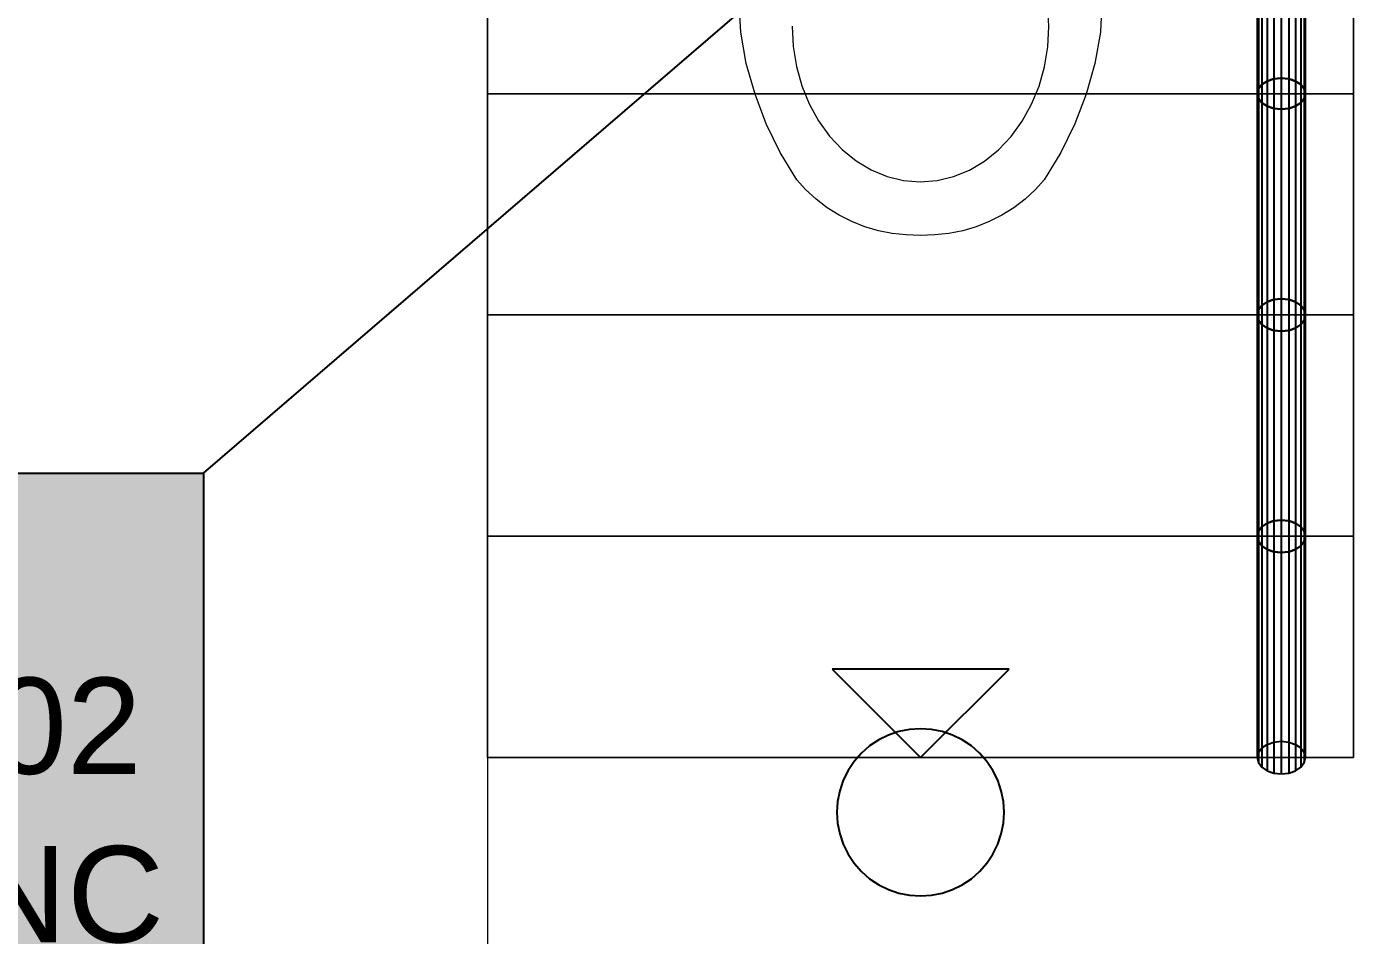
# Model space of a CAD drawing. Extents: x 0 to 756, y -25 to 420.
# Drawn here: x 229.02 to 256.61, y 71.29 to 90.18 of the extents above; entities that cross this region are included whole.
import ezdxf

# ---------------------------------------------------------------- set-up
doc = ezdxf.new("R2010")
doc.units = 0
doc.layers.get('0').update_dxf_attribs({"lineweight": 25})
for name, color, linetype, lineweight in [('Allgemein01', 7, 'Continuous', 13), ('L_Text', 7, 'Continuous', 25), ('Sanitär', 7, 'Continuous', 25), ('Standard', 7, 'Continuous', 25), ('Treppe', 7, 'Continuous', 13)]:
    doc.layers.add(name, color=color, linetype=linetype, lineweight=lineweight)
doc.styles.get("Standard").update_dxf_attribs({"font": 'arial.ttf'})

# ---------------------------------------------------------------- blocks, each defined once
blk = doc.blocks.new('Referenz-A01I5YBJIE')
at = {"layer": 'Allgemein01', "color": 0, "lineweight": -2}
for p, q in [((247.607, 75.586), (247.38, 75.571)), ((247.834, 75.571), (247.607, 75.586)), ((246.738, 75.353), (246.549, 75.227)), ((246.942, 75.453), (246.738, 75.353)), ((247.157, 75.527), (246.942, 75.453)), ((247.38, 75.571), (247.157, 75.527)), ((248.057, 75.527), (247.834, 75.571)), ((248.272, 75.453), (248.057, 75.527)), ((248.476, 75.353), (248.272, 75.453)), ((248.665, 75.227), (248.476, 75.353)), ((246.378, 75.077), (246.228, 74.906)), ((246.549, 75.227), (246.378, 75.077)), ((248.836, 75.077), (248.665, 75.227)), ((248.986, 74.906), (248.836, 75.077)), ((246.228, 74.906), (246.102, 74.717)), ((249.113, 74.717), (248.986, 74.906)), ((246.001, 74.513), (245.928, 74.297)), ((246.102, 74.717), (246.001, 74.513)), ((249.213, 74.513), (249.113, 74.717)), ((249.286, 74.297), (249.213, 74.513)), ((245.928, 74.297), (245.884, 74.074)), ((249.331, 74.074), (249.286, 74.297)), ((245.884, 74.074), (245.869, 73.847)), ((249.346, 73.847), (249.331, 74.074)), ((245.869, 73.847), (245.884, 73.621)), ((249.331, 73.621), (249.346, 73.847)), ((245.884, 73.621), (245.928, 73.398)), ((245.928, 73.398), (246.001, 73.182)), ((249.213, 73.182), (249.286, 73.398)), ((249.286, 73.398), (249.331, 73.621)), ((246.001, 73.182), (246.102, 72.978)), ((249.113, 72.978), (249.213, 73.182)), ((246.102, 72.978), (246.228, 72.789)), ((248.986, 72.789), (249.113, 72.978)), ((246.228, 72.789), (246.378, 72.618)), ((246.378, 72.618), (246.549, 72.468)), ((248.665, 72.468), (248.836, 72.618)), ((248.836, 72.618), (248.986, 72.789)), ((246.549, 72.468), (246.738, 72.342)), ((246.738, 72.342), (246.942, 72.241)), ((248.272, 72.241), (248.476, 72.342)), ((248.476, 72.342), (248.665, 72.468)), ((246.942, 72.241), (247.157, 72.168)), ((247.157, 72.168), (247.38, 72.124)), ((247.38, 72.124), (247.607, 72.109)), ((247.607, 72.109), (247.834, 72.124)), ((247.834, 72.124), (248.057, 72.168)), ((248.057, 72.168), (248.272, 72.241))]:
    blk.add_line(p, q, dxfattribs=at)
at = {"layer": 'Sanitär', "color": 0, "lineweight": 13}
for p, q in [((243.868, 90.068), (243.847, 90.527)), ((250.276, 90.18), (250.254, 90.602)), ((251.367, 90.527), (251.346, 90.068)), ((243.984, 89.415), (243.868, 90.068)), ((244.938, 90.188), (244.96, 89.767)), ((250.253, 89.758), (250.276, 90.18)), ((251.346, 90.068), (251.23, 89.415)), ((244.96, 89.767), (245.027, 89.352)), ((250.184, 89.344), (250.253, 89.758)), ((244.167, 88.777), (243.984, 89.415)), ((251.23, 89.415), (251.047, 88.777)), ((245.027, 89.352), (245.139, 88.952)), ((250.071, 88.944), (250.184, 89.344)), ((245.139, 88.952), (245.293, 88.573)), ((249.916, 88.565), (250.071, 88.944)), ((244.401, 88.157), (244.167, 88.777)), ((245.293, 88.573), (245.486, 88.221)), ((249.722, 88.214), (249.916, 88.565)), ((251.047, 88.777), (250.813, 88.157)), ((244.691, 87.561), (244.401, 88.157)), ((245.486, 88.221), (245.716, 87.903)), ((249.491, 87.897), (249.722, 88.214)), ((250.813, 88.157), (250.523, 87.561)), ((245.716, 87.903), (245.978, 87.624)), ((249.228, 87.619), (249.491, 87.897)), ((245.034, 86.996), (244.691, 87.561)), ((245.978, 87.624), (246.268, 87.389)), ((248.937, 87.385), (249.228, 87.619)), ((250.523, 87.561), (250.18, 86.996)), ((246.268, 87.389), (246.581, 87.201)), ((246.581, 87.201), (246.911, 87.065)), ((248.293, 87.063), (248.624, 87.198)), ((248.624, 87.198), (248.937, 87.385)), ((245.218, 86.791), (245.034, 86.996)), ((246.911, 87.065), (247.254, 86.982)), ((247.254, 86.982), (247.602, 86.954)), ((247.602, 86.954), (247.951, 86.981)), ((247.951, 86.981), (248.293, 87.063)), ((250.18, 86.996), (249.996, 86.791)), ((245.434, 86.593), (245.218, 86.791)), ((249.996, 86.791), (249.78, 86.593)), ((245.667, 86.415), (245.434, 86.593)), ((245.915, 86.26), (245.667, 86.415)), ((249.547, 86.415), (249.299, 86.26)), ((249.78, 86.593), (249.547, 86.415)), ((246.177, 86.127), (245.915, 86.26)), ((246.449, 86.019), (246.177, 86.127)), ((249.037, 86.127), (248.765, 86.019)), ((249.299, 86.26), (249.037, 86.127)), ((246.73, 85.936), (246.449, 86.019)), ((247.017, 85.879), (246.73, 85.936)), ((247.309, 85.849), (247.017, 85.879)), ((247.602, 85.839), (247.309, 85.849)), ((247.905, 85.849), (247.602, 85.839)), ((248.197, 85.879), (247.905, 85.849)), ((248.484, 85.936), (248.197, 85.879)), ((248.765, 86.019), (248.484, 85.936))]:
    blk.add_line(p, q, dxfattribs=at)
at = {"layer": 'Standard', "color": 0, "lineweight": 13}
blk.add_line((238.607, 99.078), (238.607, 30.521), dxfattribs=at)
at = {"layer": 'Standard', "color": 0, "lineweight": -2}
for p, q in [((254.632, 94.342), (254.632, 88.885)), ((254.703, 94.422), (254.703, 88.975)), ((254.813, 94.486), (254.813, 89.046)), ((254.953, 94.527), (254.953, 89.092)), ((255.107, 94.541), (255.107, 89.107)), ((255.262, 94.527), (255.262, 89.092)), ((255.401, 94.486), (255.401, 89.046)), ((255.512, 94.422), (255.512, 88.975)), ((255.583, 94.342), (255.583, 88.885)), ((254.607, 94.252), (254.607, 88.786)), ((254.632, 94.163), (254.632, 88.686)), ((254.703, 94.083), (254.703, 88.597)), ((255.512, 94.083), (255.512, 88.597)), ((255.583, 94.163), (255.583, 88.686)), ((255.607, 88.786), (255.607, 94.252)), ((254.813, 94.019), (254.813, 88.526)), ((254.953, 93.978), (254.953, 88.48)), ((255.107, 93.963), (255.107, 88.464)), ((255.262, 93.978), (255.262, 88.48)), ((255.401, 94.019), (255.401, 88.526)), ((254.953, 89.092), (255.107, 89.107)), ((255.107, 89.107), (254.953, 89.092)), ((255.107, 89.107), (255.262, 89.092)), ((255.107, 89.107), (255.107, 84.524)), ((255.262, 89.092), (255.107, 89.107)), ((254.607, 88.786), (254.632, 88.885)), ((254.632, 88.885), (254.607, 88.786)), ((254.632, 88.885), (254.703, 88.975)), ((254.703, 88.975), (254.632, 88.885)), ((254.632, 88.885), (254.632, 84.29)), ((254.703, 88.975), (254.813, 89.046)), ((254.813, 89.046), (254.703, 88.975)), ((254.703, 88.975), (254.703, 84.385)), ((254.813, 89.046), (254.953, 89.092)), ((254.953, 89.092), (254.813, 89.046)), ((254.813, 89.046), (254.813, 84.459)), ((254.953, 89.092), (254.953, 84.507)), ((255.262, 89.092), (255.401, 89.046)), ((255.262, 89.092), (255.262, 84.507)), ((255.401, 89.046), (255.262, 89.092)), ((255.401, 89.046), (255.512, 88.975)), ((255.401, 89.046), (255.401, 84.459)), ((255.512, 88.975), (255.401, 89.046)), ((255.512, 88.975), (255.583, 88.885)), ((255.512, 88.975), (255.512, 84.385)), ((255.583, 88.885), (255.512, 88.975)), ((255.583, 88.885), (255.607, 88.786)), ((255.583, 88.885), (255.583, 84.29)), ((255.607, 88.786), (255.583, 88.885)), ((254.607, 88.786), (254.632, 88.686)), ((254.607, 88.786), (254.607, 84.186)), ((254.632, 88.686), (254.607, 88.786)), ((254.632, 88.686), (254.703, 88.597)), ((254.703, 88.597), (254.632, 88.686)), ((254.632, 88.686), (254.632, 84.081)), ((254.703, 88.597), (254.813, 88.526)), ((254.813, 88.526), (254.703, 88.597)), ((254.703, 88.597), (254.703, 83.987)), ((255.401, 88.526), (255.512, 88.597)), ((255.512, 88.597), (255.401, 88.526)), ((255.512, 88.597), (255.583, 88.686)), ((255.583, 88.686), (255.512, 88.597)), ((255.512, 88.597), (255.512, 83.987)), ((255.583, 88.686), (255.607, 88.786)), ((255.607, 88.786), (255.583, 88.686)), ((255.583, 88.686), (255.583, 84.081)), ((255.607, 84.186), (255.607, 88.786)), ((254.813, 88.526), (254.953, 88.48)), ((254.953, 88.48), (254.813, 88.526)), ((254.813, 88.526), (254.813, 83.912)), ((254.953, 88.48), (255.107, 88.464)), ((255.107, 88.464), (254.953, 88.48)), ((254.953, 88.48), (254.953, 83.864)), ((255.107, 88.464), (255.262, 88.48)), ((255.262, 88.48), (255.107, 88.464)), ((255.107, 88.464), (255.107, 83.848)), ((255.262, 88.48), (255.401, 88.526)), ((255.401, 88.526), (255.262, 88.48)), ((255.262, 88.48), (255.262, 83.864)), ((255.401, 88.526), (255.401, 83.912)), ((254.703, 84.385), (254.813, 84.459)), ((254.813, 84.459), (254.703, 84.385)), ((254.813, 84.459), (254.953, 84.507)), ((254.953, 84.507), (254.813, 84.459)), ((254.813, 84.459), (254.813, 79.859)), ((254.953, 84.507), (255.107, 84.524)), ((255.107, 84.524), (254.953, 84.507)), ((254.953, 84.507), (254.953, 79.907)), ((255.107, 84.524), (255.262, 84.507)), ((255.107, 84.524), (255.107, 79.924)), ((255.262, 84.507), (255.107, 84.524)), ((255.262, 84.507), (255.401, 84.459)), ((255.262, 84.507), (255.262, 79.907)), ((255.401, 84.459), (255.262, 84.507)), ((255.401, 84.459), (255.512, 84.385)), ((255.401, 84.459), (255.401, 79.859)), ((255.512, 84.385), (255.401, 84.459)), ((254.607, 84.186), (254.632, 84.29)), ((254.632, 84.29), (254.607, 84.186)), ((254.607, 84.186), (254.632, 84.081)), ((254.607, 84.186), (254.607, 79.586)), ((254.632, 84.081), (254.607, 84.186)), ((254.632, 84.29), (254.703, 84.385)), ((254.703, 84.385), (254.632, 84.29)), ((254.632, 84.29), (254.632, 79.69)), ((254.703, 84.385), (254.703, 79.785)), ((255.512, 84.385), (255.583, 84.29)), ((255.512, 84.385), (255.512, 79.785)), ((255.583, 84.29), (255.512, 84.385)), ((255.583, 84.29), (255.607, 84.186)), ((255.583, 84.29), (255.583, 79.69)), ((255.607, 84.186), (255.583, 84.29)), ((255.583, 84.081), (255.607, 84.186)), ((255.607, 84.186), (255.583, 84.081)), ((255.607, 79.586), (255.607, 84.186)), ((254.632, 84.081), (254.703, 83.987)), ((254.703, 83.987), (254.632, 84.081)), ((254.632, 84.081), (254.632, 79.481)), ((254.703, 83.987), (254.813, 83.912)), ((254.813, 83.912), (254.703, 83.987)), ((254.703, 83.987), (254.703, 79.387)), ((254.813, 83.912), (254.953, 83.864)), ((254.953, 83.864), (254.813, 83.912)), ((254.813, 83.912), (254.813, 79.312)), ((254.953, 83.864), (255.107, 83.848)), ((255.107, 83.848), (254.953, 83.864)), ((254.953, 83.864), (254.953, 79.264)), ((255.107, 83.848), (255.262, 83.864)), ((255.262, 83.864), (255.107, 83.848)), ((255.262, 83.864), (255.401, 83.912)), ((255.401, 83.912), (255.262, 83.864)), ((255.262, 83.864), (255.262, 79.264)), ((255.401, 83.912), (255.512, 83.987)), ((255.512, 83.987), (255.401, 83.912)), ((255.401, 83.912), (255.401, 79.312)), ((255.512, 83.987), (255.583, 84.081)), ((255.583, 84.081), (255.512, 83.987)), ((255.512, 83.987), (255.512, 79.387)), ((255.583, 84.081), (255.583, 79.481)), ((255.107, 83.848), (255.107, 79.248)), ((254.632, 79.69), (254.703, 79.785)), ((254.703, 79.785), (254.632, 79.69)), ((254.703, 79.785), (254.813, 79.859)), ((254.813, 79.859), (254.703, 79.785)), ((254.703, 79.785), (254.703, 75.185)), ((254.813, 79.859), (254.953, 79.907)), ((254.953, 79.907), (254.813, 79.859)), ((254.813, 79.859), (254.813, 75.259)), ((254.953, 79.907), (255.107, 79.924)), ((255.107, 79.924), (254.953, 79.907)), ((254.953, 79.907), (254.953, 75.307)), ((255.107, 79.924), (255.262, 79.907)), ((255.107, 79.924), (255.107, 75.324)), ((255.262, 79.907), (255.107, 79.924)), ((255.262, 79.907), (255.401, 79.859)), ((255.262, 79.907), (255.262, 75.307)), ((255.401, 79.859), (255.262, 79.907)), ((255.401, 79.859), (255.512, 79.785)), ((255.401, 79.859), (255.401, 75.259)), ((255.512, 79.785), (255.401, 79.859)), ((255.512, 79.785), (255.583, 79.69)), ((255.512, 79.785), (255.512, 75.185)), ((255.583, 79.69), (255.512, 79.785)), ((254.607, 79.586), (254.632, 79.69)), ((254.632, 79.69), (254.607, 79.586)), ((254.607, 79.586), (254.632, 79.481)), ((254.607, 79.586), (254.607, 74.986)), ((254.632, 79.481), (254.607, 79.586)), ((254.632, 79.69), (254.632, 75.09)), ((254.632, 79.481), (254.703, 79.387)), ((254.703, 79.387), (254.632, 79.481)), ((254.632, 79.481), (254.632, 74.881)), ((255.512, 79.387), (255.583, 79.481)), ((255.583, 79.481), (255.512, 79.387)), ((255.583, 79.69), (255.607, 79.586)), ((255.583, 79.69), (255.583, 75.09)), ((255.607, 79.586), (255.583, 79.69)), ((255.583, 79.481), (255.607, 79.586)), ((255.607, 79.586), (255.583, 79.481)), ((255.583, 79.481), (255.583, 74.881)), ((255.607, 74.986), (255.607, 79.586)), ((254.703, 79.387), (254.813, 79.312)), ((254.813, 79.312), (254.703, 79.387)), ((254.703, 79.387), (254.703, 74.787)), ((254.813, 79.312), (254.953, 79.264)), ((254.953, 79.264), (254.813, 79.312)), ((254.813, 79.312), (254.813, 74.712)), ((254.953, 79.264), (255.107, 79.248)), ((255.107, 79.248), (254.953, 79.264)), ((254.953, 79.264), (254.953, 74.664)), ((255.107, 79.248), (255.262, 79.264)), ((255.262, 79.264), (255.107, 79.248)), ((255.107, 79.248), (255.107, 74.648)), ((255.262, 79.264), (255.401, 79.312)), ((255.401, 79.312), (255.262, 79.264)), ((255.262, 79.264), (255.262, 74.664)), ((255.401, 79.312), (255.512, 79.387)), ((255.512, 79.387), (255.401, 79.312)), ((255.401, 79.312), (255.401, 74.712)), ((255.512, 79.387), (255.512, 74.787)), ((254.953, 75.307), (255.107, 75.324)), ((255.107, 75.324), (255.262, 75.307)), ((254.607, 74.986), (254.632, 75.09)), ((254.632, 75.09), (254.703, 75.185)), ((254.703, 75.185), (254.813, 75.259)), ((254.813, 75.259), (254.953, 75.307)), ((255.262, 75.307), (255.401, 75.259)), ((255.401, 75.259), (255.512, 75.185)), ((255.512, 75.185), (255.583, 75.09)), ((255.583, 75.09), (255.607, 74.986)), ((254.607, 74.986), (254.632, 74.881)), ((254.632, 74.881), (254.703, 74.787)), ((254.703, 74.787), (254.813, 74.712)), ((255.401, 74.712), (255.512, 74.787)), ((255.512, 74.787), (255.583, 74.881)), ((255.583, 74.881), (255.607, 74.986)), ((254.813, 74.712), (254.953, 74.664)), ((254.953, 74.664), (255.107, 74.648)), ((255.107, 74.648), (255.262, 74.664)), ((255.262, 74.664), (255.401, 74.712))]:
    blk.add_line(p, q, dxfattribs=at)
at = {"layer": 'Treppe', "color": 0}
for p, q in [((256.607, 88.786), (256.607, 94.426)), ((256.607, 94.426), (256.607, 88.786)), ((238.607, 92.346), (238.607, 88.786)), ((238.607, 88.786), (238.607, 92.346)), ((256.607, 88.786), (238.607, 88.786)), ((238.607, 88.786), (238.607, 84.186)), ((238.607, 84.186), (238.607, 88.786)), ((238.607, 88.786), (256.607, 88.786)), ((238.607, 88.786), (238.607, 88.786)), ((238.607, 88.786), (256.607, 88.786)), ((256.607, 88.786), (238.607, 88.786)), ((238.607, 88.786), (238.607, 88.786)), ((256.607, 84.186), (256.607, 88.786)), ((256.607, 88.786), (256.607, 84.186)), ((256.607, 88.786), (256.607, 88.786)), ((256.607, 88.786), (256.607, 88.786)), ((256.607, 84.186), (238.607, 84.186)), ((238.607, 84.186), (238.607, 79.586)), ((238.607, 79.586), (238.607, 84.186)), ((238.607, 84.186), (256.607, 84.186)), ((238.607, 84.186), (238.607, 84.186)), ((238.607, 84.186), (256.607, 84.186)), ((256.607, 84.186), (238.607, 84.186)), ((238.607, 84.186), (238.607, 84.186)), ((256.607, 79.586), (256.607, 84.186)), ((256.607, 84.186), (256.607, 79.586)), ((256.607, 84.186), (256.607, 84.186)), ((256.607, 84.186), (256.607, 84.186)), ((256.607, 79.586), (238.607, 79.586)), ((238.607, 79.586), (238.607, 74.986)), ((238.607, 74.986), (238.607, 79.586)), ((238.607, 79.586), (256.607, 79.586)), ((238.607, 79.586), (238.607, 79.586)), ((238.607, 79.586), (256.607, 79.586)), ((256.607, 79.586), (238.607, 79.586)), ((238.607, 79.586), (238.607, 79.586)), ((256.607, 74.986), (256.607, 79.586)), ((256.607, 79.586), (256.607, 74.986)), ((256.607, 79.586), (256.607, 79.586)), ((256.607, 79.586), (256.607, 79.586)), ((238.607, 74.986), (256.607, 74.986)), ((256.607, 74.986), (238.607, 74.986)), ((238.607, 74.986), (238.607, 74.986)), ((256.607, 74.986), (256.607, 74.986))]:
    blk.add_line(p, q, dxfattribs=at)
at = {"layer": 'Treppe', "color": 0, "lineweight": -2}
for p, q in [((249.447, 76.826), (245.767, 76.826)), ((245.767, 76.826), (247.607, 74.986)), ((247.607, 74.986), (249.447, 76.826))]:
    blk.add_line(p, q, dxfattribs=at)
blk = doc.blocks.new('Bauteilbeschriftung-A01I5YE7IE', base_point=(197.675, 70.396))
at = {"color": 0, "linetype": 'ByBlock', "lineweight": -2, "ltscale": 0.25}
blk.add_line((232.701, 80.896), (251.507, 97.078), dxfattribs=at)
at = {"color": 0, "lineweight": -2}
for p, q in [((197.675, 80.896), (232.701, 80.896)), ((232.701, 80.896), (232.701, 70.396))]:
    blk.add_line(p, q, dxfattribs=at)
at = {"color": 7, "linetype": 'ByBlock', "lineweight": -2, "ltscale": 0.25, "true_color": 0xffffff}
for points in [[(197.675, 70.396), (232.701, 70.396), (197.675, 80.896)], [(232.701, 70.396), (197.675, 80.896), (232.701, 80.896)]]:
    blk.add_solid(points, dxfattribs=at)
at = {"color": 0, "linetype": 'ByBlock', "lineweight": -2, "ltscale": 0.25, "char_height": 2, "attachment_point": 1}
for s, insert in [('{\\fArial;Fabr.: Helios, Artik.: 40102}', (198.342, 76.646)), ('{\\fArial;Typ: ELS- EC 40/15/60 NC}', (198.342, 73.146))]:
    blk.add_mtext(s, dxfattribs=dict(at, insert=insert))

msp = doc.modelspace()

# ---------------------------------------------------------------- block references
at = {"color": 8, "lineweight": 25, "ltscale": 0.25, "true_color": 0x808080}
msp.add_blockref('Referenz-A01I5YBJIE', (0, 0), dxfattribs=at)
at = {"layer": 'L_Text', "color": 7, "ltscale": 0.25}
msp.add_blockref('Bauteilbeschriftung-A01I5YE7IE', (197.675, 70.396), dxfattribs=at)

doc.saveas('drawing.dxf')
